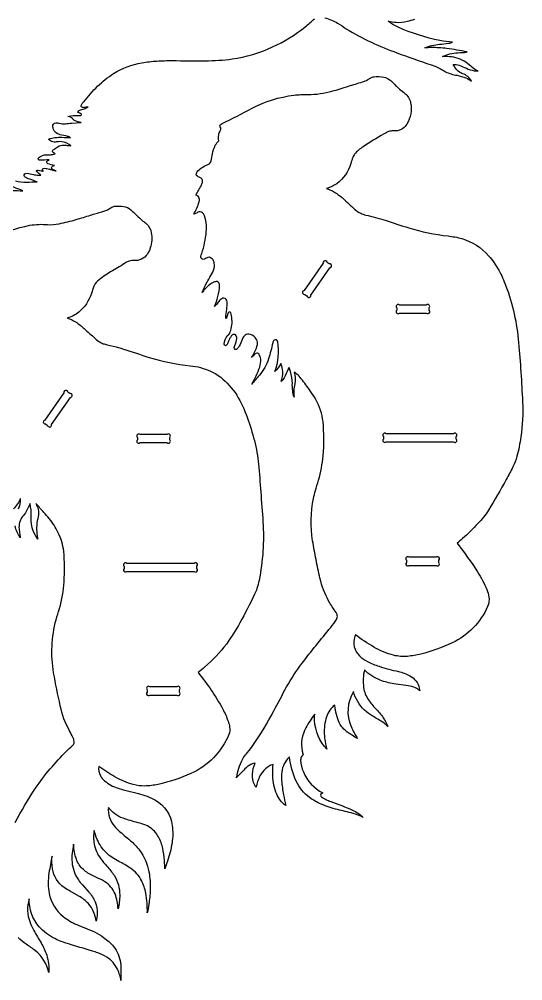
# Model space of a CAD drawing. Extents: x 34.6 to 62, y 23.4 to 47.1.
# Drawn here: x 54.19 to 61.96, y 24.09 to 38.92 of the extents above; entities that cross this region are included whole.
import ezdxf

# ---------------------------------------------------------------- set-up
doc = ezdxf.new("R2010")
doc.units = 0
doc.header["$MEASUREMENT"] = 0
doc.layers.get('0').update_dxf_attribs({"linetype": 'CONTINUOUS'})

msp = doc.modelspace()

# ---------------------------------------------------------------- linework, layer by layer
for points in [[(54.135, 36.427, 0.057308), (54.301, 36.409, -0.007512), (54.465, 36.411, 0.032193), (54.334, 36.459, -0.050166), (54.28, 36.485, -0.542684), (54.277, 36.534, -0.173876), (54.312, 36.544, -0.060255), (54.408, 36.527, 0.035065), (54.486, 36.515, 0.048382), (54.521, 36.518, 0.010354), (54.461, 36.566, -0.660162), (54.47, 36.594, -0.11096), (54.483, 36.594, -0.006423), (54.527, 36.584, -0.093672), (54.548, 36.581, 0.081451), (54.561, 36.579, -0.316278), (54.557, 36.585, -0.44444), (54.552, 36.616, -0.165573), (54.561, 36.621, -0.080795), (54.637, 36.614, -0.013094), (54.71, 36.593, 0.032953), (54.76, 36.582, -0.091483), (54.697, 36.609, -0.540052), (54.699, 36.648), (54.705, 36.652, 0.043819), (54.732, 36.666, -0.035431), (54.633, 36.691, -0.65654), (54.628, 36.735, -0.050727), (54.643, 36.745, 0.072995), (54.654, 36.753, -0.013968), (54.51, 36.745, -0.223771), (54.486, 36.755, -0.253394), (54.484, 36.771, -0.099898), (54.495, 36.786, -0.184001), (54.608, 36.83), (54.672, 36.831, 0.072848), (54.743, 36.845, -0.05514), (54.713, 36.864, -0.38499), (54.71, 36.902, -0.116844), (54.732, 36.919, 0.016398), (54.788, 36.955, -0.145315), (54.873, 36.979, -0.028605), (54.912, 36.977, 0.006036), (54.988, 36.969, 0.075255), (54.962, 36.991, 0.139893), (54.804, 37.033, 0.024444), (54.747, 37.026, -0.175229), (54.674, 37.045, -0.013771), (54.642, 37.07, -0.091588), (54.742, 37.097, -0.031168), (54.848, 37.1, -0.007048), (54.982, 37.094, 0.079337), (54.937, 37.114, 0.004615), (54.821, 37.139, -0.315693), (54.707, 37.264, -0.439987), (54.756, 37.322, -0.108544), (54.807, 37.316, 0.087212), (54.902, 37.308, 0.003123), (54.998, 37.318), (55.145, 37.33, -0.12025), (55.044, 37.36, -0.075889), (55.011, 37.389, 0.14545), (54.942, 37.42, -0.095852), (55.116, 37.434, 0.053544), (55.142, 37.436, 0.51917), (55.146, 37.46, 0.130018), (55.138, 37.466, -0.00709), (55.102, 37.48, -0.097565), (55.09, 37.49, -0.116131), (55.126, 37.518, -0.02783), (55.191, 37.541, 0.019981), (55.256, 37.565, 0.110249), (55.224, 37.565, -0.069357), (55.167, 37.559, -0.254375), (55.148, 37.574, -0.195347), (55.155, 37.61, -0.057062), (55.187, 37.649, -0.030217), (55.399, 37.887, -0.049401), (55.646, 38.083, -0.098063), (56.084, 38.249, -0.03105), (56.315, 38.276, -0.015742), (56.548, 38.283, 0.005027), (57.06, 38.28, 0.026987), (57.473, 38.308, 0.079211), (58.095, 38.493, 0.058894), (58.602, 38.803, 0.023117), (58.743, 38.928, -0.200838)], [(58.904, 38.945, -0.068955), (59.102, 38.86, -0.011762), (59.235, 38.774, 0.035064), (59.622, 38.565, 0.020584), (60.016, 38.403, 0.005771), (60.544, 38.218, -0.041071), (60.706, 38.148, -0.005465), (60.766, 38.112, 0.085659), (60.943, 38.057, -0.045794), (61.079, 38.016, -0.056107), (61.168, 37.966, 0.194944), (61.03, 38.08, -0.035562), (60.98, 38.106, -0.096281), (60.919, 38.167, -0.02853), (60.886, 38.221, -0.11021), (60.976, 38.211, -0.030312), (61.088, 38.164, 0.053777), (61.207, 38.127, 0.047181), (61.268, 38.123, -0.07172), (61.193, 38.166), (61.107, 38.236, 0.139602), (60.859, 38.34, 0.051487), (60.721, 38.344, -0.055295), (60.772, 38.368, -0.086417), (61.015, 38.406, 0.046557), (61.1, 38.417, 0.01708), (60.783, 38.47, 0.030831), (60.546, 38.484, 0.017956), (60.447, 38.479, -0.06024), (60.557, 38.516, -0.023435), (60.671, 38.534, -0.0035), (60.813, 38.551, 0.077372), (60.876, 38.568, -0.042001), (60.679, 38.592, -0.050983), (60.034, 38.797, -0.058466), (59.882, 38.89, 0.021741), (60.002, 38.874, 0.075188), (60.177, 38.891, 0.02481), (60.29, 38.923, -0.072462)], [(54.084, 36.279, -0.007778), (54.247, 36.274, 0.025224), (54.201, 36.295, -0.007767), (54.074, 36.341, -0.01989)], [(53.75, 35.535, -0.071981), (54.354, 35.742, -0.068852), (54.628, 35.752, 0.061728), (54.805, 35.766, 0.021954), (55.07, 35.832, 0.006392), (55.289, 35.899, -0.008151), (55.467, 35.95, 0.06003), (55.579, 35.997, -0.032588), (55.632, 36.028, -0.10712), (55.674, 36.038, -0.037522), (55.8, 36.033, -0.134122), (55.913, 35.981, -0.025838), (55.995, 35.904, 0.013171), (56.099, 35.808, 0.006556), (56.149, 35.77, -0.173501), (56.228, 35.627, -0.130252), (56.211, 35.394, -0.064095), (56.167, 35.299, -0.271556), (55.956, 35.198, 0.140639), (55.847, 35.171, 0.02408), (55.814, 35.152, -0.005873), (55.6, 35.023, 0.04454), (55.4, 34.881, 0.143078), (55.329, 34.773), (55.305, 34.691, -0.142483), (55.108, 34.401, -0.107568), (54.93, 34.312, -0.074731), (55.059, 34.252, -0.041414), (55.194, 34.148, 0.003966), (55.36, 33.997, 0.034542), (55.441, 33.937, 0.06627), (55.503, 33.911, -0.00482), (55.685, 33.866, -0.008683), (55.8, 33.832, 0.001812), (56.195, 33.704, 0.046736), (56.828, 33.576, -0.079613), (57.141, 33.492, -0.105158), (57.431, 33.273, -0.078644), (57.634, 32.957, -0.057423), (57.857, 32.235, -0.020622), (57.881, 32.057, -0.005826), (57.915, 31.626, -0.00497), (57.95, 31.166, -0.066755), (57.889, 30.264, -0.019603), (57.856, 30.138, -0.028472), (57.821, 30.05, -0.010848), (57.594, 29.61, -0.029437), (57.385, 29.282, -0.05355), (57.055, 28.929, -0.012654), (56.948, 28.841, -0.0471), (57.33, 28.28, -0.038332), (57.413, 28.09, -0.03405), (57.436, 28.001, -0.126307), (57.423, 27.886, -0.196517), (56.835, 27.285, -0.049886), (56.333, 27.117, -0.043864), (56.128, 27.092, -0.066394), (55.949, 27.113, -0.055335), (55.666, 27.234, -0.035941), (55.42, 27.394, 0.188419), (55.442, 27.25, 0.095335), (55.505, 27.173, 0.091162), (55.715, 27.058, 0.0233), (55.82, 27.027), (56.028, 26.977, -0.069603), (56.292, 26.874, -0.235008), (56.551, 26.482, -0.069206), (56.547, 26.213, -0.042928), (56.479, 25.935, -0.009731), (56.436, 25.814, 0.060626), (56.393, 26.173, 0.085043), (56.312, 26.35, 0.138828), (56.142, 26.487, 0.034457), (56.023, 26.526, -0.018131), (55.791, 26.594, -0.147831), (55.565, 26.763, 0.206595), (55.661, 26.47, 0.036195), (55.722, 26.406, 0.007145), (55.902, 26.253, -0.045577), (56.045, 26.103, -0.118243), (56.191, 25.768, -0.059597), (56.211, 25.487, -0.029296), (56.189, 25.268, -0.010677), (56.166, 25.134, 0.049557), (56.143, 25.439, 0.070594), (56.078, 25.634, 0.121184), (55.908, 25.822, 0.033129), (55.725, 25.929, -0.064718), (55.536, 26.059, -0.103541), (55.393, 26.268, -0.043959), (55.346, 26.407, 0.082436), (55.346, 26.197, 0.116923), (55.444, 25.975, 0.029244), (55.543, 25.856, -0.031227), (55.653, 25.714, -0.147721), (55.74, 25.407, -0.05873), (55.715, 25.198, 0.081589), (55.669, 25.427, 0.158965), (55.512, 25.615, 0.035336), (55.437, 25.657, -0.002127), (55.309, 25.716, -0.081426), (55.163, 25.818, -0.120071), (55.064, 25.988, -0.046994), (55.037, 26.107, -0.020183), (55.029, 26.193, 0.074674), (55.005, 25.915, 0.131918), (55.103, 25.645, 0.034207), (55.164, 25.567), (55.264, 25.456, -0.083822), (55.363, 25.303, -0.108858), (55.392, 25.123, -0.050568), (55.376, 25.005, 0.157879), (55.257, 25.28, 0.070515), (55.111, 25.394), (54.975, 25.47, -0.013738), (54.884, 25.526, -0.205022), (54.704, 25.814, -0.063057), (54.696, 26.012, 0.004937), (54.649, 25.749, 0.085229), (54.651, 25.433, 0.181287), (54.869, 25.079, 0.069695), (55.078, 24.954, 0.021201), (55.2, 24.905, -0.060286), (55.492, 24.757, -0.065957), (55.644, 24.618, -0.138359), (55.752, 24.364, -0.036234), (55.759, 24.256, 0.009065), (55.76, 24.089, 0.066705), (55.707, 24.265, 0.142917), (55.54, 24.451, 0.046282), (55.403, 24.517, 0.019837), (55.32, 24.546, -0.001958), (54.933, 24.66, -0.035889), (54.74, 24.737, -0.092136), (54.497, 24.921, -0.184389), (54.344, 25.353, 0.171705), (54.357, 24.987, 0.037848), (54.415, 24.863, 0.003909), (54.527, 24.672, -0.044942), (54.614, 24.482, -0.09987), (54.646, 24.217, 0.178407), (54.439, 24.55, 0.028931), (54.299, 24.65, -0.047913), (54.175, 24.753, -0.122834)], [(54.178, 31.367, 0.089274), (54.211, 31.476, 0.071182), (54.207, 31.53, -0.124901), (54.101, 31.369, 0.151213)], [(54.129, 26.528, -0.028625), (54.443, 27.059, -0.049406), (54.918, 27.627, -0.009762), (55.009, 27.711, 0.127198), (55.036, 27.754, 0.086627), (55.038, 27.776, 0.077588), (55.018, 27.843, 0.020249), (54.967, 27.942, -0.073197), (54.823, 28.33, -0.007607), (54.721, 28.839, -0.109165), (54.76, 29.657, -0.008115), (54.812, 29.829, 0.057371), (54.882, 30.244, 0.041423), (54.876, 30.713, 0.091315), (54.792, 30.999, 0.057991), (54.652, 31.221, 0.014112), (54.572, 31.313, 0.002838), (54.449, 31.448, -0.047714), (54.483, 31.363, -0.113202), (54.483, 31.248, 0.092847), (54.463, 30.98, 0.020859), (54.475, 30.898, -0.040926), (54.401, 31.042, -0.087052), (54.375, 31.172, -0.019655), (54.376, 31.254, 0.055719), (54.358, 31.45, -0.006523), (54.297, 31.329, -0.045751), (54.242, 31.248, 0.191273), (54.188, 31.057, 0.024496), (54.199, 30.976, -0.011113), (54.206, 30.923, -0.093331), (54.127, 31.105, -0.133461)]]:
    msp.add_lwpolyline(points, format="xyb")
for points in [[(58.967, 29.941, -0.06569), (58.828, 30.301, -0.010887), (58.768, 30.587, -0.004146), (58.716, 30.874, -0.088842), (58.731, 31.53, -0.015582), (58.758, 31.649, -0.011071), (58.807, 31.809, 0.050407), (58.877, 32.188, 0.04833), (58.876, 32.713, 0.105291), (58.763, 33.054, 0.025553), (58.678, 33.189, 0.013144), (58.541, 33.374, 0.044048), (58.472, 33.448, 0.036336), (58.432, 33.478, -0.138469), (58.44, 33.295, 0.097034), (58.43, 33.091, -0.080498), (58.403, 33.301, 0.079782), (58.374, 33.488, 0.015371), (58.353, 33.548, 0.062449), (58.338, 33.523, -0.047266), (58.275, 33.389, -0.039842), (58.232, 33.332, 0.081357), (58.256, 33.487, 0.107277), (58.224, 33.609, -0.101739), (58.133, 33.487, 0.134055), (58.178, 33.947, 0.188855), (58.157, 33.975, 0.282733), (58.121, 33.969, 0.154046), (58.1, 33.927, -0.026035), (58.036, 33.681, -0.102567), (57.894, 33.428, -0.011598), (57.829, 33.354, 0.011975), (57.777, 33.293, 0.046165), (57.9, 33.556, 0.09403), (57.915, 33.675, 0.108815), (57.889, 33.754, 0.39118), (57.842, 33.765, 0.102701), (57.804, 33.73, -0.110187), (57.774, 33.705, 0.064624), (57.857, 33.87, 0.096419), (57.864, 33.941, 0.169259), (57.829, 34.011, 0.163102), (57.733, 34.064, 0.255609), (57.658, 34.032, 0.10099), (57.629, 33.98, -0.066628), (57.583, 33.879, -0.055087), (57.554, 33.835, -0.343118), (57.523, 33.828, -0.343118), (57.508, 33.856, -0.075693), (57.518, 33.888, 0.067967), (57.546, 33.998, 0.22944), (57.527, 34.05, 0.378109), (57.474, 34.048, 0.078545), (57.459, 34.032, 0.070792), (57.418, 33.954, -0.018432), (57.397, 33.903, -0.258034), (57.373, 33.885, -0.407946), (57.351, 33.909, -0.198909), (57.409, 34.042, 0.127167), (57.454, 34.12, 0.123317), (57.464, 34.346, 0.067824), (57.452, 34.391, 0.370073), (57.427, 34.405, 0.234616), (57.406, 34.376, -0.02485), (57.39, 34.317, -0.052612), (57.38, 34.3, -0.089556), (57.376, 34.352, -0.003414), (57.395, 34.472, 0.03899), (57.399, 34.56, 0.364736), (57.347, 34.618, 0.175442), (57.315, 34.61, 0.060973), (57.27, 34.569, 0.012752), (57.226, 34.514, -0.022678), (57.203, 34.487, 0.024118), (57.255, 34.645, 0.053601), (57.28, 34.817, 0.228228), (57.261, 34.867, 0.208772), (57.229, 34.875, 0.079765), (57.182, 34.859, 0.102462), (57.049, 34.75, 0.016614), (57.013, 34.707, -0.019217), (57.099, 34.887, -0.004645), (57.16, 34.992, 0.100821), (57.201, 35.109, 0.119403), (57.188, 35.192, 0.148453), (57.143, 35.242, 0.204397), (57.102, 35.246, 0.030277), (57.042, 35.22, -0.208878), (57.016, 35.219, -0.208878), (56.998, 35.237, -0.153873), (56.994, 35.264, -0.058118), (57.005, 35.305, 0.059372), (57.076, 35.641, 0.041956), (57.074, 35.782, 0.093538), (57.031, 35.919, 0.34463), (56.959, 35.948, 0.054615), (56.934, 35.937), (56.91, 35.923, -0.053806), (56.885, 35.912, -0.047522), (56.896, 35.939, 0.098297), (56.969, 36.128, 0.132776), (56.961, 36.178, 0.179169), (56.932, 36.204, 0.097278), (56.915, 36.207, -0.004084), (56.998, 36.353, 0.06736), (57.017, 36.404, 0.101896), (57.016, 36.441, 0.162656), (56.988, 36.473, 0.024845), (56.94, 36.498, -0.236126), (56.92, 36.529, -0.201591), (56.946, 36.58, -0.106679), (57.11, 36.685, 0.215443), (57.152, 36.738, 0.003404), (57.17, 36.843, -0.071608), (57.215, 36.977, -0.069763), (57.267, 37.046, -0.044048), (57.268, 37.136, -0.099439), (57.29, 37.198, 0.183112), (57.298, 37.248, 0.087319), (57.284, 37.27, -0.347919), (57.289, 37.294, -0.045668), (57.322, 37.314, 0.012881), (57.781, 37.548, -0.08944), (58.427, 37.75, -0.034141), (58.646, 37.759, 0.064957), (59.014, 37.811, 0.014326), (59.268, 37.888, -0.004124), (59.485, 37.954, 0.055289), (59.567, 37.989), (59.612, 38.018, -0.108947), (59.66, 38.033, -0.073204), (59.814, 38.028, -0.109023), (59.903, 37.988, -0.028115), (59.938, 37.959, 0.005823), (60.056, 37.844, 0.032127), (60.138, 37.778, -0.187555), (60.228, 37.629, -0.183833), (60.169, 37.302, -0.201106), (60.027, 37.202, -0.062723), (59.955, 37.199, 0.08175), (59.888, 37.187, 0.04977), (59.811, 37.15, 0.013125), (59.494, 36.953, 0.022185), (59.424, 36.902, 0.052387), (59.364, 36.841, 0.062825), (59.335, 36.789, 0.031512), (59.307, 36.696, -0.163194), (59.087, 36.384, -0.0903), (58.929, 36.31, -0.074783), (59.054, 36.254, -0.043032), (59.185, 36.155, -0.003744), (59.363, 35.993, 0.068384), (59.457, 35.928, 0.05278), (59.535, 35.901, -0.025804), (59.836, 35.819, 0.004635), (60.198, 35.702, 0.047775), (60.807, 35.578, -0.036943), (61.015, 35.538, -0.14565), (61.431, 35.272, -0.059508), (61.586, 35.05, -0.037968), (61.697, 34.805, -0.069606), (61.893, 33.932, -0.009879), (61.954, 33.016, -0.048453), (61.927, 32.478, -0.03163), (61.868, 32.178, -0.040318), (61.805, 32.015, -0.014171), (61.702, 31.82, -0.006826), (61.429, 31.349, -0.057109), (61.264, 31.14, -0.019994), (61.029, 30.908, -0.013954), (60.945, 30.838, -0.021882), (61.26, 30.394, -0.040794), (61.403, 30.122, -0.058042), (61.435, 30.01, -0.138605), (61.415, 29.861, -0.179849), (60.869, 29.3, -0.049162), (60.383, 29.127, -0.031173), (60.18, 29.092, -0.07839), (59.965, 29.108, -0.06312), (59.66, 29.236, -0.037258), (59.379, 29.424, 0.09414), (59.368, 29.399, 0.296446), (59.439, 29.1, 0.077996), (59.561, 29.013, 0.043668), (59.74, 28.939, 0.017347), (60.04, 28.858, -0.059461), (60.215, 28.794, -0.222887), (60.361, 28.601, -0.034159), (60.368, 28.558, 0.112445), (60.304, 28.605, 0.068533), (60.189, 28.639), (59.967, 28.67, -0.047507), (59.759, 28.724, -0.109334), (59.516, 28.885, 0.091767), (59.502, 28.612, 0.11352), (59.577, 28.422, 0.050492), (59.687, 28.289, -0.032384), (59.805, 28.146, -0.064147), (59.878, 28.008, 0.073199), (59.791, 28.081, 0.004543), (59.634, 28.174, -0.043892), (59.515, 28.264, -0.13931), (59.347, 28.549, 0.244152), (59.308, 28.011, 0.044219), (59.41, 27.823, -0.023297), (59.245, 27.929, -0.154603), (59.103, 28.128, -0.046139), (59.069, 28.265, -0.009541), (59.057, 28.34, 0.156998), (58.93, 28.161, 0.08944), (58.896, 27.895, 0.065933), (58.935, 27.66, -0.171443), (58.745, 28.105, -0.03931), (58.748, 28.2, 0.035161), (58.611, 27.989, 0.175584), (58.555, 27.631, 0.030615), (58.571, 27.572, 0.215761), (58.548, 27.553, 0.139565), (58.531, 27.489, 0.09923), (58.573, 27.309, 0.170994), (58.873, 26.985, 0.100707), (58.845, 26.967, 0.35051), (58.843, 26.936, 0.085164), (58.851, 26.927, 0.063986), (58.921, 26.884, 0.020839), (58.997, 26.853, -0.018316), (59.329, 26.72, -0.091611), (59.497, 26.606, 0.055069), (59.339, 26.669, 0.009633), (59.099, 26.728, -0.035413), (58.848, 26.812, -0.054481), (58.668, 26.915, -0.123755), (58.464, 27.169, -0.089944), (58.36, 27.542, 0.18313), (58.24, 27.308, 0.054571), (58.237, 27.177, 0.031856), (58.268, 26.955, 0.003644), (58.301, 26.789, -0.137799), (58.162, 26.965, -0.090841), (58.101, 27.252, -0.03667), (58.106, 27.424, 0.198854), (57.904, 27.248, 0.078282), (57.845, 27.073, -0.121729), (57.822, 27.107, -0.230611), (57.832, 27.445, 0.147883), (57.707, 27.388, 0.029766), (57.637, 27.319, -0.004321), (57.538, 27.218, 0.121354), (57.552, 27.259, -0.098234), (57.652, 27.532, -0.042091), (57.71, 27.608, 0.032219), (57.805, 27.731, 0.02933), (58.114, 28.243, -0.005627), (58.315, 28.622, -0.033628), (58.552, 28.984, -0.011553), (58.769, 29.261, -0.001895), (58.997, 29.539, 0.035466), (59.082, 29.659, 0.163947), (59.097, 29.723, 0.117228), (59.077, 29.771, -0.028096)], [(58.879, 35.157), (58.587, 34.737, 1), (58.598, 34.676), (58.628, 34.655, 1), (58.69, 34.666), (58.982, 35.086, 1), (58.971, 35.148), (58.941, 35.168, 1)], [(60.058, 34.387), (60.469, 34.387, 1), (60.513, 34.432), (60.513, 34.468, 1), (60.469, 34.512), (60.058, 34.512, 1), (60.013, 34.468), (60.013, 34.432, 1)], [(54.879, 33.159), (54.587, 32.738, 1), (54.598, 32.677), (54.628, 32.656, 1), (54.69, 32.667), (54.982, 33.087, 1), (54.971, 33.149), (54.941, 33.17, 1)], [(56.058, 32.389), (56.469, 32.389, 1), (56.513, 32.433), (56.513, 32.469, 1), (56.469, 32.514), (56.058, 32.514, 1), (56.013, 32.469), (56.013, 32.433, 1)], [(59.851, 32.401), (60.887, 32.401, 1), (60.932, 32.445), (60.932, 32.482, 1), (60.887, 32.526), (59.851, 32.526, 1), (59.807, 32.482), (59.807, 32.445, 1)], [(60.207, 30.495), (60.619, 30.495, 1), (60.663, 30.539), (60.663, 30.576, 1), (60.619, 30.62), (60.207, 30.62, 1), (60.163, 30.576), (60.163, 30.539, 1)], [(55.851, 30.402), (56.887, 30.402, 1), (56.932, 30.446), (56.932, 30.483, 1), (56.887, 30.527), (55.851, 30.527, 1), (55.807, 30.483), (55.807, 30.446, 1)], [(56.207, 28.496), (56.619, 28.496, 1), (56.663, 28.54), (56.663, 28.577, 1), (56.619, 28.621), (56.207, 28.621, 1), (56.163, 28.577), (56.163, 28.54, 1)]]:
    msp.add_lwpolyline(points, format="xyb", close=True)

doc.saveas('drawing.dxf')
